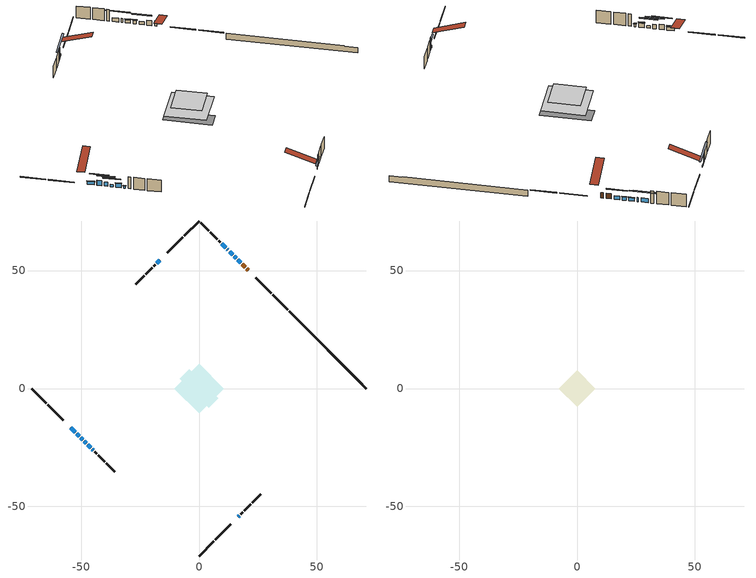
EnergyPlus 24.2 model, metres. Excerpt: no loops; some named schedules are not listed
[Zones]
conditioned space
 floor outside (Floor1 construction): -2.61,0 0,2.61 2.61,0 0,-2.61 z0.23
 floor adiabatic (AdiabaticFloorConstruction): -10.56,0 0,10.56 10.56,0 0,-10.56 z2.67
 floor foundation (Slab1 construction): -8.19,4.13 -4.13,8.19 8.19,-4.13 4.13,-8.19 z-2.21
 wall outside (RimJoist1 construction): 0,-70.98 6.3,-64.68 / -70.98,0 -64.68,-6.3 / 0,70.98 -6.3,64.68 / 37.57,33.42 31.26,39.72 z0.23:0.53
 wall outside (RimJoist2 construction): 6.96,-64.02 13.43,-57.55 / -64.02,-6.96 -57.55,-13.43 / -6.96,64.02 -13.43,57.55 / 30.61,40.38 24.14,46.85 z0.23:0.53
 wall outside (AdiabaticWallConstruction 1): 20.83,50.15 20.26,50.73 / 19.6,51.38 18.36,52.62 z0.23:2.26
 wall outside (AdiabaticWallConstruction): 16.74,-54.25 17.14,-53.85 / -16.74,54.25 -17.82,53.17 z0.23:0.79; -54.25,-16.74 -52.52,-18.46 / 17.71,53.28 16.41,54.57 / 15.76,55.23 14.89,56.09 z0.23:1.55; 14.24,56.75 12.94,58.04 z0.23:1.5; 12.29,58.7 12,58.99 / -50.06,-20.93 -49.2,-21.79 / -47.13,-23.86 -45.83,-25.15 / 11.34,59.64 9.65,61.33 z0.23:1.86; -51.86,-19.12 -50.71,-20.27 z0.23:2.26; -48.54,-22.44 -47.78,-23.2 / -45.18,-25.81 -44.75,-26.24 z0.23:1.15
 wall outside (Wall1 construction): 17.79,-53.19 18.49,-52.5 / -44.09,-26.89 -43.39,-27.59 / -18.47,52.51 -19.17,51.81 / 9,61.99 8.3,62.68 z0.23:5.11
 wall outside (Wall2 construction): 19.14,-51.84 21.96,-49.03 / -42.74,-28.25 -39.92,-31.06 / -19.83,51.16 -22.64,48.34 / 7.64,63.34 4.83,66.15 z0.23:5.11
 wall outside (Wall3 construction): 22.61,-48.37 26.13,-44.85 / -39.27,-31.72 -35.75,-35.23 / -23.3,47.69 -26.81,44.17 / 4.17,66.81 0.66,70.33 z0.23:5.11
 wall foundation (FoundationWall1 construction): 38.22,32.76,-2.21 38.22,32.76,0.23 67.71,3.28,0.23 67.71,3.28,0.05 70.98,0,0.05 70.98,0,-2.21
 window (WindowConstruction 10): 16.74,-54.25 17.13,-53.85 z0.23:0.79
 window (WindowConstruction 6): -54.25,-16.74 -52.52,-18.46 z0.23:1.55
 window (WindowConstruction 7): 17.71,53.28 16.41,54.57 z0.23:1.55
 window (WindowConstruction 8): 15.76,55.23 14.89,56.09 z0.23:1.55
 window (WindowConstruction 9): 14.24,56.75 12.94,58.04 z0.23:1.5
 window (WindowConstruction 12): -16.74,54.25 -17.82,53.17 z0.23:0.79
 window (WindowConstruction 11): 12.29,58.7 12,58.99 z0.23:1.85
 window (WindowConstruction): -51.86,-19.12 -50.72,-20.27 z0.23:2.26
 window (WindowConstruction 1): -50.06,-20.93 -49.2,-21.79 z0.23:1.85
 window (WindowConstruction 2): -48.54,-22.44 -47.79,-23.2 z0.23:1.14
 window (WindowConstruction 3): -47.13,-23.86 -45.84,-25.15 z0.23:1.85
 window (WindowConstruction 4): 11.34,59.64 9.65,61.33 z0.23:1.85
 window (WindowConstruction 5): -45.18,-25.81 -44.75,-26.24 z0.23:1.14
 door (Door): 20.83,50.16 20.26,50.73 z0.23:2.26
 door (Door 1): 19.6,51.39 18.36,52.62 z0.23:2.26
 ceiling adiabatic (AdiabaticFloorConstruction): 0,-10.56 10.56,0 0,10.56 -10.56,0 z2.67
attic - vented
 floor to conditioned space (Floor2 construction Reversed): -7.77,0 0,7.77 7.77,0 0,-7.77 z5.11
 roof outside (Roof1 construction): 16.08,-54.9,5.11 8.52,-47.34,8.67 6.52,-49.33,8.67 14.09,-56.9,5.11; -54.9,-16.08,5.11 -47.34,-8.52,8.67 -49.33,-6.52,8.67 -56.9,-14.09,5.11; -16.08,54.9,5.11 -8.52,47.34,8.67 -6.52,49.33,8.67 -14.09,56.9,5.11; 21.49,49.5,5.11 13.92,41.93,8.67 15.91,39.94,8.67 23.48,47.5,5.11
shading: 19,-51.98 14.87,-56.11 15.16,-56.4 19.29,-52.28 z3.43; -52.38,-18.61 -54.39,-16.6 -54.68,-16.89 -52.67,-18.9 z1.75; 14.55,56.44 19.57,51.41 19.86,51.7 14.84,56.73 z4.19; 14.75,56.23 15.9,55.09 16.19,55.38 15.04,56.52 z1.75; 12.8,58.18 14.38,56.61 14.67,56.9 13.09,58.47 z1.7; -21.41,49.57 -13.15,57.84 -13.44,58.13 -21.7,49.86 z5.87; 10.13,60.85 14.15,56.83 14.44,57.12 10.42,61.14 z4.49; -48.85,-22.14 -53.73,-17.25 -54.02,-17.54 -49.14,-22.43 z4.9; -47.33,-23.65 -51.93,-19.06 -52.22,-19.35 -47.62,-23.95 z4.49; -45.92,-25.07 -50.41,-20.58 -50.7,-20.87 -46.21,-25.36 z3.78; -45.69,-25.29 -47.27,-23.71 -47.56,-24 -45.98,-25.58 z2.06; 7.79,63.2 13.21,57.78 13.5,58.07 8.08,63.49 z4.49; -44.6,-26.38 -45.32,-25.66 -45.61,-25.95 -44.9,-26.67 z1.35
[Building]
Building 1: Terrain=Suburbs
[Site:Location]
London AP_ON: Latitude {deg}=43.03; Longitude {deg}=-81.15; Time Zone {hr}=-5; Elevation {m}=278; Keep Site Location Information=Yes
[Site:GroundTemperature:Shallow]
3.98693, 1.93205, 1.76749, 2.74264, 6.6573, 10.5537, 13.9317, 16.0716, 16.2534, 14.513, 11.2211, 7.44421
[Site:WaterMainsTemperature]
Calculation Method=Schedule; Temperature Schedule=mains temperature schedule
[Material] Roughness=Rough; Thermal Absorptance=0.9
Name | Thickness {m} | Conductivity {W/m-K} | Density {kg/m3} | Specific Heat {J/kg-K} | Solar Absorptance | Visible Absorptance
asphalt or fiberglass shingles | 0.00635 | 0.162714 | 1121.4 | 1465.45 | 0.4 | 0.4
ceiling loosefill ins | 0.169333 | 0.0480833 | 16.02 | 1046.75 | 0.7 | 0.7
ceiling stud and cavity | 0.1397 | 0.92249 | 65.682 | 1177.47 | 0.7 | 0.7
concrete 4.0 in. | 0.1016 | 1.803125 | 2242.8 | 837.4 | 0.7 | 0.7
concrete 8.0 in. | 0.2032 | 1.803125 | 2242.8 | 837.4 | 0.7 | 0.7
door material | 0.04445 | 0.053851 | 512.64 | 1214.23 | 0.7 | 0.7
exterior vertical ins | 0.0460229 | 0.029427 | 32.04 | 1214.23 | 0.7 | 0.7
floor covering | 0.0127 | 0.0433444 | 54.468 | 1339.84 | 0.6 | 0.6
floor rigid ins; rim joist rigid ins; wall rigid ins | 0.051816 | 0.029427 | 32.04 | 1214.23 | 0.7 | 0.7
floor rigid ins 1; wall rigid ins 1 | 0.512978 | 0.029427 | 32.04 | 1214.23 | 0.7 | 0.7
floor stud and cavity | 0.1397 | 0.0779196 | 92.3553 | 1139.71 | 0.7 | 0.7
floor stud and cavity 1 | 0.1397 | 1.75129 | 37.0049 | 1207.88 | 0.7 | 0.7
furniture material conditioned space 1 | 0.1524 | 0.115458 | 640.8 | 1214.23 | 0.6 | 0.6
gypsum board | 0.0127 | 0.160291 | 801 | 837.4 | 0.6 | 0.6
gypsum board 1 | 0.0127 | 0.160291 | 801 | 837.4 | 0.7 | 0.7
osb sheathing 0.5 in. | 0.0127 | 0.115458 | 512.64 | 1214.23 | 0.7 | 0.7
osb sheathing 0.75 in. | 0.01905 | 0.115458 | 512.64 | 1214.23 | 0.7 | 0.7
osb sheathing 2.0 in. | 0.0508 | 0.115458 | 512.64 | 1214.23 | 0.7 | 0.7
rim joist stud and cavity | 0.0508 | 0.0451784 | 125.044 | 1163.47 | 0.6 | 0.6
rim joist stud and cavity 1 | 0.0508 | 0.254006 | 125.044 | 1163.47 | 0.6 | 0.6
wall stud and cavity | 0.1397 | 0.217966 | 139.0536 | 1170.24 | 0.7 | 0.7
wall stud and cavity 1 | 0.1397 | 0.164604 | 139.0536 | 1170.24 | 0.7 | 0.7
wall stud and cavity 2 | 0.1397 | 0.217369 | 139.0536 | 1170.24 | 0.7 | 0.7
wall stud and cavity 3 | 0.0889 | 0.380278 | 52.3479 | 1209.89 | 0.7 | 0.7
wall stud and cavity 4 | 0.0889 | 0.391764 | 83.0341 | 1211.67 | 0.7 | 0.7
wood siding | 0.0254 | 0.102417 | 544.68 | 1172.36 | 0.4 | 0.4
wood siding 1; wood siding 2; wood siding 3 | 0.0254 | 0.102417 | 544.68 | 1172.36 | 0.7 | 0.7
[WindowMaterial:SimpleGlazingSystem]
Name | U-Factor {W/m2-K} | Solar Heat Gain Coefficient
WindowMaterial | 2.23827 | 0.55
WindowMaterial 1 | 2.15764 | 0.58
WindowMaterial 10 | 3.15015 | 0.45
WindowMaterial 11 | 2.3558 | 0.4
WindowMaterial 2 | 2.211581 | 0.53
WindowMaterial 3 | 2.13095 | 0.6
WindowMaterial 4 | 2.11903 | 0.61
WindowMaterial 5 | 2.27234 | 0.47
WindowMaterial 6 | 2.17127 | 0.57
WindowMaterial 7 | 2.14515 | 0.59
WindowMaterial 8 | 2.14799 | 0.59
WindowMaterial 9 | 3.01161 | 0.56
[Construction]
AdiabaticFloorConstruction: floor stud and cavity 1, floor rigid ins 1, osb sheathing 0.75 in., floor covering
AdiabaticWallConstruction: wood siding 2, wall rigid ins 1, wall stud and cavity 3, gypsum board
AdiabaticWallConstruction 1: wood siding 3, wall rigid ins 1, wall stud and cavity 3, gypsum board
Door; Door 1: door material
Floor1 construction: floor stud and cavity, floor rigid ins, osb sheathing 0.75 in., floor covering
Floor2 construction Reversed: gypsum board, ceiling stud and cavity, ceiling loosefill ins
FoundationWall1 construction: concrete 8.0 in., gypsum board 1
furniture construction conditioned space 1: furniture material conditioned space 1
PartitionWallConstruction: gypsum board, wall stud and cavity 4, gypsum board
RimJoist1 construction: wood siding 1, osb sheathing 2.0 in., rim joist stud and cavity
RimJoist2 construction: wood siding 1, rim joist rigid ins, osb sheathing 2.0 in., rim joist stud and cavity 1
Roof1 construction: asphalt or fiberglass shingles
Slab1 construction: concrete 4.0 in.
Wall1 construction: wood siding, wall rigid ins, osb sheathing 0.5 in., wall stud and cavity, gypsum board
Wall2 construction: wood siding, wall rigid ins, osb sheathing 0.5 in., wall stud and cavity 1, gypsum board
Wall3 construction: wood siding, wall rigid ins, osb sheathing 0.5 in., wall stud and cavity 2, gypsum board
WindowConstruction: WindowMaterial
WindowConstruction 1: WindowMaterial 1
WindowConstruction 10: WindowMaterial 9
WindowConstruction 11: WindowMaterial 10
WindowConstruction 12: WindowMaterial 11
WindowConstruction 2: WindowMaterial 2
WindowConstruction 3: WindowMaterial 3
WindowConstruction 4: WindowMaterial 4
WindowConstruction 5: WindowMaterial 5
WindowConstruction 6; WindowConstruction 8: WindowMaterial 6
WindowConstruction 7: WindowMaterial 7
WindowConstruction 9: WindowMaterial 8
[Zone] Multiplier=1; Part of Total Floor Area=Yes
Name | Volume {m3}
attic - vented | 69.8978
conditioned space | 841.8
[Space]
Name | Zone | Volume {m3}
attic - vented 1 | attic - vented | 69.8978
conditioned space 1 | conditioned space | 841.8
[ZoneInfiltration:EffectiveLeakageArea]
infil attic - vented 1: Zone or Space=attic - vented 1; Schedule=Always On Discrete; Effective Air Leakage Area {cm2}=5267.35; Stack Coefficient=0.000248047; Wind Coefficient=1.06411e-05
[ZoneMixing]
whole house fan mix: Zone or Space=attic - vented; Schedule=Always On Continuous; Design Flow Rate Calculation Method=Flow/Zone; Design Flow Rate {m3/s}=0; Source Zone or Space=conditioned space
[SurfaceProperty:ExposedFoundationPerimeter]
Slab1: Exposed Perimeter Calculation Method=TotalExposedPerimeter; Total Exposed Perimeter {m}=46.329
[InternalMass] Zone or ZoneList=conditioned space; Space or SpaceList=conditioned space 1
Name | Construction | Surface Area {m2}
furniture mass conditioned space 1 | furniture construction conditioned space 1 | 134.62
partition wall mass | PartitionWallConstruction | 336.55
[Lights]
interior lighting: Zone or ZoneList or Space or SpaceList=conditioned space 1; Schedule=interior lighting schedule; Design Level Calculation Method=LightingLevel; Lighting Level {W}=343.2; Return Air Fraction=0; Fraction Radiant=0.6; Fraction Visible=0.2; Fraction Replaceable=1
[People]
occupants: Zone or ZoneList or Space or SpaceList=conditioned space 1; Number of People Schedule=occupants schedule; Number of People Calculation Method=People; Number of People=3; Fraction Radiant=0.314171; Sensible Heat Fraction=0.56303; Activity Level Schedule=occupants activity schedule; Carbon Dioxide Generation Rate {m3/s-W}=0; Enable ASHRAE 55 Comfort Warnings=No; Mean Radiant Temperature Calculation Type=EnclosureAveraged
[ElectricEquipment] Zone or ZoneList or Space or SpaceList=conditioned space 1; Design Level Calculation Method=EquipmentLevel
Name | Schedule | Design Level {W} | Fraction Latent | Fraction Radiant | Fraction Lost
clothes dryer | clothes dryer schedule | 140.772 | 0.015 | 0.081 | 0.85
clothes washer | clothes washer schedule | 32.1985 | 0.03 | 0.162 | 0.7
cooking range | cooking range schedule | 215.147 | 0.08 | 0.432 | 0.2
dishwasher | dishwasher schedule | 66.8632 | 0.3 | 0.18 | 0.4
fridge | fridge schedule | 72.9452 | 0 | 0.6 | 0
mech vent bath fan 0 | mech vent bath fan 0 schedule | 50.2 | 0 | 0 | 1
mech vent bath fan 1 | mech vent bath fan 1 schedule | 50.2 | 0 | 0 | 1
mech vent bath fan 2 | mech vent bath fan 2 schedule | 50.2 | 0 | 0 | 1
mech vent bath fan 3 | mech vent bath fan 3 schedule | 50.2 | 0 | 0 | 1
mech vent house fan | mech vent house fan schedule | 0 | 0 | 0 | 1
mech vent house fan cfis | mech vent house fan cfis schedule | 0 | 0 | 0 | 0
mech vent range fan 0 | mech vent range fan 0 schedule | 57 | 0 | 0 | 1
misc plug loads | misc plug loads schedule | 494.7 | 0.045 | 0.513 | 0.1
whole house fan | Always On Discrete | 0 | 0 | 0 | 1
[OtherEquipment] Zone or ZoneList or Space or SpaceList=conditioned space 1; Design Level Calculation Method=EquipmentLevel
Name | Fuel Type | Schedule | Design Level {W} | Fraction Latent | Fraction Radiant | Fraction Lost
clothes dryer 1 | Electricity | clothes dryer schedule | 0 | 0.015 | 0.081 | 0.85
cooking range 1 | Electricity | cooking range schedule | 0 | 0.08 | 0.432 | 0.2
general water use latent | None | general water use schedule | 62.594 | 1 | 0 | 0
general water use sensible | None | general water use schedule | -61.6891 | 0 | 0.6 | 0
mech vent house fan latent load | None | Always On Discrete | 0 | 1 | 0 | 0
mech vent house fan sensible load | None | Always On Discrete | 0 | 0 | 0 | 0
water heater energy adjustment1 | NaturalGas | Always On Discrete | 0.01 | 0 | 0 | 1
[ZoneInfiltration:DesignFlowRate] Zone or ZoneList or Space or SpaceList=conditioned space 1; Schedule=Always On Discrete; Design Flow Rate Calculation Method=Flow/Zone; Design Flow Rate {m3/s}=0
infil flow; natural vent flow; whole house fan flow
[Foundation:Kiva]
Foundation Kiva 1: Initial Indoor Air Temperature {C}=18; Wall Height Above Grade {m}=0.229972; Wall Depth Below Slab {m}=0.2032; Custom Block Material Name 1=exterior vertical ins; Custom Block Depth 1 {m}=2.43998; Custom Block X Position 1 {m}=0.2159; Custom Block Z Position 1 {m}=0
[Foundation:Kiva:Settings]
Soil Conductivity {W/m-K}=0.849921; Soil Density {kg/m3}=1842.3; Soil Specific Heat {J/kg-K}=418.7; Ground Solar Absorptivity=0.9; Ground Thermal Absorptivity=0.9; Ground Surface Roughness {m}=0.03; Far-Field Width {m}=40; Deep-Ground Boundary Condition=ZeroFlux; Deep-Ground Depth {m}=40; Minimum Cell Dimension {m}=0.2; Maximum Cell Growth Coefficient=3; Simulation Timestep=Timestep
[Exterior:Lights]
exterior lighting: Schedule=exterior lighting schedule; Design Level {W}=75.6
[Schedule:Constant]
Name | Hourly Value
Always On Continuous; mech vent house fan schedule; mech vent house fan cfis schedule; Always On Discrete | 1
occupants activity schedule | 117.228
fridge schedule | 0
[Schedule:Week:Daily]
interior lighting schedule Week Rule - Jan1-Jan27: interior lighting schedule day, interior lighting schedule day, interior lighting schedule day, interior lighting schedule day, interior lighting schedule day, interior lighting schedule day, interior lighting schedule day, interior lighting schedule default day, interior lighting schedule default day, interior lighting schedule default day, interior lighting schedule default day, interior lighting schedule default day
interior lighting schedule Week Rule - Jan28-Feb3: interior lighting schedule day, interior lighting schedule day, interior lighting schedule day, interior lighting schedule day, interior lighting schedule day 1, interior lighting schedule day 1, interior lighting schedule day 1, interior lighting schedule default day, interior lighting schedule default day, interior lighting schedule default day, interior lighting schedule default day, interior lighting schedule default day
interior lighting schedule Week Rule - Feb4-Feb24: interior lighting schedule day 1, interior lighting schedule day 1, interior lighting schedule day 1, interior lighting schedule day 1, interior lighting schedule day 1, interior lighting schedule day 1, interior lighting schedule day 1, interior lighting schedule default day, interior lighting schedule default day, interior lighting schedule default day, interior lighting schedule default day, interior lighting schedule default day
interior lighting schedule Week Rule - Feb25-Mar3: interior lighting schedule day 1, interior lighting schedule day 1, interior lighting schedule day 1, interior lighting schedule day 1, interior lighting schedule day 2, interior lighting schedule day 2, interior lighting schedule day 2, interior lighting schedule default day, interior lighting schedule default day, interior lighting schedule default day, interior lighting schedule default day, interior lighting schedule default day
interior lighting schedule Week Rule - Mar4-Mar31: interior lighting schedule day 2, interior lighting schedule day 2, interior lighting schedule day 2, interior lighting schedule day 2, interior lighting schedule day 2, interior lighting schedule day 2, interior lighting schedule day 2, interior lighting schedule default day, interior lighting schedule default day, interior lighting schedule default day, interior lighting schedule default day, interior lighting schedule default day
interior lighting schedule Week Rule - Apr1-Apr28: interior lighting schedule day 3, interior lighting schedule day 3, interior lighting schedule day 3, interior lighting schedule day 3, interior lighting schedule day 3, interior lighting schedule day 3, interior lighting schedule day 3, interior lighting schedule default day, interior lighting schedule default day, interior lighting schedule default day, interior lighting schedule default day, interior lighting schedule default day
interior lighting schedule Week Rule - Apr29-May5: interior lighting schedule day 3, interior lighting schedule day 3, interior lighting schedule day 4, interior lighting schedule day 4, interior lighting schedule day 4, interior lighting schedule day 4, interior lighting schedule day 4, interior lighting schedule default day, interior lighting schedule default day, interior lighting schedule default day, interior lighting schedule default day, interior lighting schedule default day
interior lighting schedule Week Rule - May6-May26: interior lighting schedule day 4, interior lighting schedule day 4, interior lighting schedule day 4, interior lighting schedule day 4, interior lighting schedule day 4, interior lighting schedule day 4, interior lighting schedule day 4, interior lighting schedule default day, interior lighting schedule default day, interior lighting schedule default day, interior lighting schedule default day, interior lighting schedule default day
interior lighting schedule Week Rule - May27-Jun2: interior lighting schedule day 4, interior lighting schedule day 4, interior lighting schedule day 4, interior lighting schedule day 4, interior lighting schedule day 4, interior lighting schedule day 5, interior lighting schedule day 5, interior lighting schedule default day, interior lighting schedule default day, interior lighting schedule default day, interior lighting schedule default day, interior lighting schedule default day
interior lighting schedule Week Rule - Jun3-Jun30: interior lighting schedule day 5, interior lighting schedule day 5, interior lighting schedule day 5, interior lighting schedule day 5, interior lighting schedule day 5, interior lighting schedule day 5, interior lighting schedule day 5, interior lighting schedule default day, interior lighting schedule default day, interior lighting schedule default day, interior lighting schedule default day, interior lighting schedule default day
interior lighting schedule Week Rule - Jul1-Jul28: interior lighting schedule day 6, interior lighting schedule day 6, interior lighting schedule day 6, interior lighting schedule day 6, interior lighting schedule day 6, interior lighting schedule day 6, interior lighting schedule day 6, interior lighting schedule default day, interior lighting schedule default day, interior lighting schedule default day, interior lighting schedule default day, interior lighting schedule default day
interior lighting schedule Week Rule - Jul29-Aug4: interior lighting schedule day 6, interior lighting schedule day 6, interior lighting schedule day 6, interior lighting schedule day 7, interior lighting schedule day 7, interior lighting schedule day 7, interior lighting schedule day 7, interior lighting schedule default day, interior lighting schedule default day, interior lighting schedule default day, interior lighting schedule default day, interior lighting schedule default day
interior lighting schedule Week Rule - Aug5-Aug25: interior lighting schedule day 7, interior lighting schedule day 7, interior lighting schedule day 7, interior lighting schedule day 7, interior lighting schedule day 7, interior lighting schedule day 7, interior lighting schedule day 7, interior lighting schedule default day, interior lighting schedule default day, interior lighting schedule default day, interior lighting schedule default day, interior lighting schedule default day
interior lighting schedule Week Rule - Aug26-Sep1: interior lighting schedule day 7, interior lighting schedule day 7, interior lighting schedule day 7, interior lighting schedule day 7, interior lighting schedule day 7, interior lighting schedule day 7, interior lighting schedule day 8, interior lighting schedule default day, interior lighting schedule default day, interior lighting schedule default day, interior lighting schedule default day, interior lighting schedule default day
interior lighting schedule Week Rule - Sep2-Sep29: interior lighting schedule day 8, interior lighting schedule day 8, interior lighting schedule day 8, interior lighting schedule day 8, interior lighting schedule day 8, interior lighting schedule day 8, interior lighting schedule day 8, interior lighting schedule default day, interior lighting schedule default day, interior lighting schedule default day, interior lighting schedule default day, interior lighting schedule default day
interior lighting schedule Week Rule - Sep30-Oct6: interior lighting schedule day 8, interior lighting schedule day 9, interior lighting schedule day 9, interior lighting schedule day 9, interior lighting schedule day 9, interior lighting schedule day 9, interior lighting schedule day 9, interior lighting schedule default day, interior lighting schedule default day, interior lighting schedule default day, interior lighting schedule default day, interior lighting schedule default day
interior lighting schedule Week Rule - Oct7-Oct27: interior lighting schedule day 9, interior lighting schedule day 9, interior lighting schedule day 9, interior lighting schedule day 9, interior lighting schedule day 9, interior lighting schedule day 9, interior lighting schedule day 9, interior lighting schedule default day, interior lighting schedule default day, interior lighting schedule default day, interior lighting schedule default day, interior lighting schedule default day
interior lighting schedule Week Rule - Oct28-Nov3: interior lighting schedule day 9, interior lighting schedule day 9, interior lighting schedule day 9, interior lighting schedule day 9, interior lighting schedule day 10, interior lighting schedule day 10, interior lighting schedule day 10, interior lighting schedule default day, interior lighting schedule default day, interior lighting schedule default day, interior lighting schedule default day, interior lighting schedule default day
interior lighting schedule Week Rule - Nov4-Nov24: interior lighting schedule day 10, interior lighting schedule day 10, interior lighting schedule day 10, interior lighting schedule day 10, interior lighting schedule day 10, interior lighting schedule day 10, interior lighting schedule day 10, interior lighting schedule default day, interior lighting schedule default day, interior lighting schedule default day, interior lighting schedule default day, interior lighting schedule default day
interior lighting schedule Week Rule - Nov25-Dec1: interior lighting schedule day 10, interior lighting schedule day 10, interior lighting schedule day 10, interior lighting schedule day 10, interior lighting schedule day 10, interior lighting schedule day 10, interior lighting schedule day 11, interior lighting schedule default day, interior lighting schedule default day, interior lighting schedule default day, interior lighting schedule default day, interior lighting schedule default day
interior lighting schedule Week Rule - Dec2-Dec31: interior lighting schedule day 11, interior lighting schedule day 11, interior lighting schedule day 11, interior lighting schedule day 11, interior lighting schedule day 11, interior lighting schedule day 11, interior lighting schedule day 11, interior lighting schedule default day, interior lighting schedule default day, interior lighting schedule default day, interior lighting schedule default day, interior lighting schedule default day
occupants schedule Week Rule - Jan1-Dec31: occupants schedule day, occupants schedule day, occupants schedule day, occupants schedule day, occupants schedule day, occupants schedule day, occupants schedule day, occupants schedule default day, occupants schedule default day, occupants schedule default day, occupants schedule default day, occupants schedule default day
clothes dryer schedule Week Rule - Jan1-Dec31: clothes dryer schedule day, clothes dryer schedule day, clothes dryer schedule day, clothes dryer schedule day, clothes dryer schedule day, clothes dryer schedule day, clothes dryer schedule day, clothes dryer schedule default day, clothes dryer schedule default day, clothes dryer schedule default day, clothes dryer schedule default day, clothes dryer schedule default day
clothes washer schedule Week Rule - Jan1-Dec31: clothes washer schedule day, clothes washer schedule day, clothes washer schedule day, clothes washer schedule day, clothes washer schedule day, clothes washer schedule day, clothes washer schedule day, clothes washer schedule default day, clothes washer schedule default day, clothes washer schedule default day, clothes washer schedule default day, clothes washer schedule default day
cooking range schedule Week Rule - Jan1-Dec31: cooking range schedule day, cooking range schedule day, cooking range schedule day, cooking range schedule day, cooking range schedule day, cooking range schedule day, cooking range schedule day, cooking range schedule default day, cooking range schedule default day, cooking range schedule default day, cooking range schedule default day, cooking range schedule default day
dishwasher schedule Week Rule - Jan1-Dec31: dishwasher schedule day, dishwasher schedule day, dishwasher schedule day, dishwasher schedule day, dishwasher schedule day, dishwasher schedule day, dishwasher schedule day, dishwasher schedule default day, dishwasher schedule default day, dishwasher schedule default day, dishwasher schedule default day, dishwasher schedule default day
mech vent bath fan 0 schedule Week Rule - Jan1-Dec31: mech vent bath fan 0 schedule day, mech vent bath fan 0 schedule day, mech vent bath fan 0 schedule day, mech vent bath fan 0 schedule day, mech vent bath fan 0 schedule day, mech vent bath fan 0 schedule day, mech vent bath fan 0 schedule day, mech vent bath fan 0 schedule default day, mech vent bath fan 0 schedule default day, mech vent bath fan 0 schedule default day, mech vent bath fan 0 schedule default day, mech vent bath fan 0 schedule default day
mech vent bath fan 1 schedule Week Rule - Jan1-Dec31: mech vent bath fan 1 schedule day, mech vent bath fan 1 schedule day, mech vent bath fan 1 schedule day, mech vent bath fan 1 schedule day, mech vent bath fan 1 schedule day, mech vent bath fan 1 schedule day, mech vent bath fan 1 schedule day, mech vent bath fan 1 schedule default day, mech vent bath fan 1 schedule default day, mech vent bath fan 1 schedule default day, mech vent bath fan 1 schedule default day, mech vent bath fan 1 schedule default day
mech vent bath fan 2 schedule Week Rule - Jan1-Dec31: mech vent bath fan 2 schedule day, mech vent bath fan 2 schedule day, mech vent bath fan 2 schedule day, mech vent bath fan 2 schedule day, mech vent bath fan 2 schedule day, mech vent bath fan 2 schedule day, mech vent bath fan 2 schedule day, mech vent bath fan 2 schedule default day, mech vent bath fan 2 schedule default day, mech vent bath fan 2 schedule default day, mech vent bath fan 2 schedule default day, mech vent bath fan 2 schedule default day
mech vent bath fan 3 schedule Week Rule - Jan1-Dec31: mech vent bath fan 3 schedule day, mech vent bath fan 3 schedule day, mech vent bath fan 3 schedule day, mech vent bath fan 3 schedule day, mech vent bath fan 3 schedule day, mech vent bath fan 3 schedule day, mech vent bath fan 3 schedule day, mech vent bath fan 3 schedule default day, mech vent bath fan 3 schedule default day, mech vent bath fan 3 schedule default day, mech vent bath fan 3 schedule default day, mech vent bath fan 3 schedule default day
mech vent range fan 0 schedule Week Rule - Jan1-Dec31: mech vent range fan 0 schedule day, mech vent range fan 0 schedule day, mech vent range fan 0 schedule day, mech vent range fan 0 schedule day, mech vent range fan 0 schedule day, mech vent range fan 0 schedule day, mech vent range fan 0 schedule day, mech vent range fan 0 schedule default day, mech vent range fan 0 schedule default day, mech vent range fan 0 schedule default day, mech vent range fan 0 schedule default day, mech vent range fan 0 schedule default day
misc plug loads schedule Week Rule - Jan1-Dec31: misc plug loads schedule day, misc plug loads schedule day, misc plug loads schedule day, misc plug loads schedule day, misc plug loads schedule day, misc plug loads schedule day, misc plug loads schedule day, misc plug loads schedule default day, misc plug loads schedule default day, misc plug loads schedule default day, misc plug loads schedule default day, misc plug loads schedule default day
general water use schedule Week Rule - Jan1-Dec31: general water use schedule day, general water use schedule day, general water use schedule day, general water use schedule day, general water use schedule day, general water use schedule day, general water use schedule day, general water use schedule default day, general water use schedule default day, general water use schedule default day, general water use schedule default day, general water use schedule default day
exterior lighting schedule Week Rule - Jan1-Jan27: exterior lighting schedule day, exterior lighting schedule day, exterior lighting schedule day, exterior lighting schedule day, exterior lighting schedule day, exterior lighting schedule day, exterior lighting schedule day, exterior lighting schedule default day, exterior lighting schedule default day, exterior lighting schedule default day, exterior lighting schedule default day, exterior lighting schedule default day
exterior lighting schedule Week Rule - Jan28-Feb3: exterior lighting schedule day, exterior lighting schedule day, exterior lighting schedule day, exterior lighting schedule day, exterior lighting schedule day 1, exterior lighting schedule day 1, exterior lighting schedule day 1, exterior lighting schedule default day, exterior lighting schedule default day, exterior lighting schedule default day, exterior lighting schedule default day, exterior lighting schedule default day
exterior lighting schedule Week Rule - Feb4-Feb24: exterior lighting schedule day 1, exterior lighting schedule day 1, exterior lighting schedule day 1, exterior lighting schedule day 1, exterior lighting schedule day 1, exterior lighting schedule day 1, exterior lighting schedule day 1, exterior lighting schedule default day, exterior lighting schedule default day, exterior lighting schedule default day, exterior lighting schedule default day, exterior lighting schedule default day
exterior lighting schedule Week Rule - Feb25-Mar3: exterior lighting schedule day 1, exterior lighting schedule day 1, exterior lighting schedule day 1, exterior lighting schedule day 1, exterior lighting schedule day 2, exterior lighting schedule day 2, exterior lighting schedule day 2, exterior lighting schedule default day, exterior lighting schedule default day, exterior lighting schedule default day, exterior lighting schedule default day, exterior lighting schedule default day
exterior lighting schedule Week Rule - Mar4-Mar31: exterior lighting schedule day 2, exterior lighting schedule day 2, exterior lighting schedule day 2, exterior lighting schedule day 2, exterior lighting schedule day 2, exterior lighting schedule day 2, exterior lighting schedule day 2, exterior lighting schedule default day, exterior lighting schedule default day, exterior lighting schedule default day, exterior lighting schedule default day, exterior lighting schedule default day
exterior lighting schedule Week Rule - Apr1-Apr28: exterior lighting schedule day 3, exterior lighting schedule day 3, exterior lighting schedule day 3, exterior lighting schedule day 3, exterior lighting schedule day 3, exterior lighting schedule day 3, exterior lighting schedule day 3, exterior lighting schedule default day, exterior lighting schedule default day, exterior lighting schedule default day, exterior lighting schedule default day, exterior lighting schedule default day
exterior lighting schedule Week Rule - Apr29-May5: exterior lighting schedule day 3, exterior lighting schedule day 3, exterior lighting schedule day 4, exterior lighting schedule day 4, exterior lighting schedule day 4, exterior lighting schedule day 4, exterior lighting schedule day 4, exterior lighting schedule default day, exterior lighting schedule default day, exterior lighting schedule default day, exterior lighting schedule default day, exterior lighting schedule default day
exterior lighting schedule Week Rule - May6-May26: exterior lighting schedule day 4, exterior lighting schedule day 4, exterior lighting schedule day 4, exterior lighting schedule day 4, exterior lighting schedule day 4, exterior lighting schedule day 4, exterior lighting schedule day 4, exterior lighting schedule default day, exterior lighting schedule default day, exterior lighting schedule default day, exterior lighting schedule default day, exterior lighting schedule default day
exterior lighting schedule Week Rule - May27-Jun2: exterior lighting schedule day 4, exterior lighting schedule day 4, exterior lighting schedule day 4, exterior lighting schedule day 4, exterior lighting schedule day 4, exterior lighting schedule day 5, exterior lighting schedule day 5, exterior lighting schedule default day, exterior lighting schedule default day, exterior lighting schedule default day, exterior lighting schedule default day, exterior lighting schedule default day
exterior lighting schedule Week Rule - Jun3-Jun30: exterior lighting schedule day 5, exterior lighting schedule day 5, exterior lighting schedule day 5, exterior lighting schedule day 5, exterior lighting schedule day 5, exterior lighting schedule day 5, exterior lighting schedule day 5, exterior lighting schedule default day, exterior lighting schedule default day, exterior lighting schedule default day, exterior lighting schedule default day, exterior lighting schedule default day
[Schedule:Year]
interior lighting schedule: interior lighting schedule Week Rule - Jan1-Jan27, 1, 1, 1, 27, interior lighting schedule Week Rule - Jan28-Feb3, 1, 28, 2, 3, interior lighting schedule Week Rule - Feb4-Feb24, 2, 4, 2, 24, interior lighting schedule Week Rule - Feb25-Mar3, 2, 25, 3, 3, interior lighting schedule Week Rule - Mar4-Mar31, 3, 4, 3, 31, interior lighting schedule Week Rule - Apr1-Apr28, 4, 1, 4, 28, interior lighting schedule Week Rule - Apr29-May5, 4, 29, 5, 5, interior lighting schedule Week Rule - May6-May26, 5, 6, 5, 26, interior lighting schedule Week Rule - May27-Jun2, 5, 27, 6, 2, interior lighting schedule Week Rule - Jun3-Jun30, 6, 3, 6, 30, interior lighting schedule Week Rule - Jul1-Jul28, 7, 1, 7, 28, interior lighting schedule Week Rule - Jul29-Aug4, 7, 29, 8, 4, interior lighting schedule Week Rule - Aug5-Aug25, 8, 5, 8, 25, interior lighting schedule Week Rule - Aug26-Sep1, 8, 26, 9, 1, interior lighting schedule Week Rule - Sep2-Sep29, 9, 2, 9, 29, interior lighting schedule Week Rule - Sep30-Oct6, 9, 30, 10, 6, interior lighting schedule Week Rule - Oct7-Oct27, 10, 7, 10, 27, interior lighting schedule Week Rule - Oct28-Nov3, 10, 28, 11, 3, interior lighting schedule Week Rule - Nov4-Nov24, 11, 4, 11, 24, interior lighting schedule Week Rule - Nov25-Dec1, 11, 25, 12, 1, interior lighting schedule Week Rule - Dec2-Dec31, 12, 2, 12, 31
occupants schedule: occupants schedule Week Rule - Jan1-Dec31, 1, 1, 12, 31
clothes dryer schedule: clothes dryer schedule Week Rule - Jan1-Dec31, 1, 1, 12, 31
clothes washer schedule: clothes washer schedule Week Rule - Jan1-Dec31, 1, 1, 12, 31
cooking range schedule: cooking range schedule Week Rule - Jan1-Dec31, 1, 1, 12, 31
dishwasher schedule: dishwasher schedule Week Rule - Jan1-Dec31, 1, 1, 12, 31
mech vent bath fan 0 schedule: mech vent bath fan 0 schedule Week Rule - Jan1-Dec31, 1, 1, 12, 31
mech vent bath fan 1 schedule: mech vent bath fan 1 schedule Week Rule - Jan1-Dec31, 1, 1, 12, 31
mech vent bath fan 2 schedule: mech vent bath fan 2 schedule Week Rule - Jan1-Dec31, 1, 1, 12, 31
mech vent bath fan 3 schedule: mech vent bath fan 3 schedule Week Rule - Jan1-Dec31, 1, 1, 12, 31
mech vent range fan 0 schedule: mech vent range fan 0 schedule Week Rule - Jan1-Dec31, 1, 1, 12, 31
misc plug loads schedule: misc plug loads schedule Week Rule - Jan1-Dec31, 1, 1, 12, 31
general water use schedule: general water use schedule Week Rule - Jan1-Dec31, 1, 1, 12, 31
exterior lighting schedule: exterior lighting schedule Week Rule - Jan1-Jan27, 1, 1, 1, 27, exterior lighting schedule Week Rule - Jan28-Feb3, 1, 28, 2, 3, exterior lighting schedule Week Rule - Feb4-Feb24, 2, 4, 2, 24, exterior lighting schedule Week Rule - Feb25-Mar3, 2, 25, 3, 3, exterior lighting schedule Week Rule - Mar4-Mar31, 3, 4, 3, 31, exterior lighting schedule Week Rule - Apr1-Apr28, 4, 1, 4, 28, exterior lighting schedule Week Rule - Apr29-May5, 4, 29, 5, 5, exterior lighting schedule Week Rule - May6-May26, 5, 6, 5, 26, exterior lighting schedule Week Rule - May27-Jun2, 5, 27, 6, 2, exterior lighting schedule Week Rule - Jun3-Jun30, 6, 3, 6, 30, exterior lighting schedule Week Rule - Jul1-Jul28, 7, 1, 7, 28, exterior lighting schedule Week Rule - Jul29-Aug4, 7, 29, 8, 4, exterior lighting schedule Week Rule - Aug5-Aug25, 8, 5, 8, 25, exterior lighting schedule Week Rule - Aug26-Sep1, 8, 26, 9, 1, exterior lighting schedule Week Rule - Sep2-Sep29, 9, 2, 9, 29, exterior lighting schedule Week Rule - Sep30-Oct6, 9, 30, 10, 6, exterior lighting schedule Week Rule - Oct7-Oct27, 10, 7, 10, 27, exterior lighting schedule Week Rule - Oct28-Nov3, 10, 28, 11, 3, exterior lighting schedule Week Rule - Nov4-Nov24, 11, 4, 11, 24, exterior lighting schedule Week Rule - Nov25-Dec1, 11, 25, 12, 1, exterior lighting schedule Week Rule - Dec2-Dec31, 12, 2, 12, 31
[Schedule:Compact]
mains temperature schedule: Through: 01/01, For: AllDays, Until: 24:00, 7.96722, Through: 01/02, For: AllDays, Until: 24:00, 7.89722, Through: 01/03, For: AllDays, Until: 24:00, 7.82778, Through: 01/04, For: AllDays, Until: 24:00, 7.76, Through: 01/05, For: AllDays, Until: 24:00, 7.69333, Through: 01/06, For: AllDays, Until: 24:00, 7.62778, Through: 01/07, For: AllDays, Until: 24:00, 7.56389, Through: 01/08, For: AllDays, Until: 24:00, 7.50167, Through: 01/09, For: AllDays, Until: 24:00, 7.44056, Through: 01/10, For: AllDays, Until: 24:00, 7.38056, Through: 01/11, For: AllDays, Until: 24:00, 7.32222, Through: 01/12, For: AllDays, Until: 24:00, 7.26556, Through: 01/13, For: AllDays, Until: 24:00, 7.21, Through: 01/14, For: AllDays, Until: 24:00, 7.15556, Through: 01/15, For: AllDays, Until: 24:00, 7.10333, Through: 01/16, For: AllDays, Until: 24:00, 7.05222, Through: 01/17, For: AllDays, Until: 24:00, 7.00278, Through: 01/18, For: AllDays, Until: 24:00, 6.955, Through: 01/19, For: AllDays, Until: 24:00, 6.90833, Through: 01/20, For: AllDays, Until: 24:00, 6.86389, Through: 01/21, For: AllDays, Until: 24:00, 6.82056, Through: 01/22, For: AllDays, Until: 24:00, 6.77889, Through: 01/23, For: AllDays, Until: 24:00, 6.73889, Through: 01/24, For: AllDays, Until: 24:00, 6.7, Through: 01/25, For: AllDays, Until: 24:00, 6.66333, Through: 01/26, For: AllDays, Until: 24:00, 6.62833, Through: 01/27, For: AllDays, Until: 24:00, 6.59444, Through: 01/28, For: AllDays, Until: 24:00, 6.56278, Through: 01/29, For: AllDays, Until: 24:00, 6.53222, Through: 01/30, For: AllDays, Until: 24:00, 6.50389, Through: 01/31, For: AllDays, Until: 24:00, 6.47722, Through: 02/01, For: AllDays, Until: 24:00, 6.45167, Through: 02/02, For: AllDays, Until: 24:00, 6.42833, Through: 02/03, For: AllDays, Until: 24:00, 6.40667, Through: 02/04, For: AllDays, Until: 24:00, 6.38611, Through: 02/05, For: AllDays, Until: 24:00, 6.36778, Through: 02/06, For: AllDays, Until: 24:00, 6.35111, Through: 02/07, For: AllDays, Until: 24:00, 6.33611, Through: 02/08, For: AllDays, Until: 24:00, 6.32333, Through: 02/09, For: AllDays, Until: 24:00, 6.31167, Through: 02/10, For: AllDays, Until: 24:00, 6.30222, Through: 02/11, For: AllDays, Until: 24:00, 6.29389, Through: 02/12, For: AllDays, Until: 24:00, 6.28778, Through: 02/13, For: AllDays, Until: 24:00, 6.28333, Through: 02/14, For: AllDays, Until: 24:00, 6.28056, Through: 02/15, For: AllDays, Until: 24:00, 6.27944, Through: 02/16, For: AllDays, Until: 24:00, 6.28, Through: 02/17, For: AllDays, Until: 24:00, 6.28278, Through: 02/18, For: AllDays, Until: 24:00, 6.28722, Through: 02/19, For: AllDays, Until: 24:00, 6.29278, Through: 02/20, For: AllDays, Until: 24:00, 6.30056, Through: 02/21, For: AllDays, Until: 24:00, 6.31, Through: 02/22, For: AllDays, Until: 24:00, 6.32111, Through: 02/23, For: AllDays, Until: 24:00, 6.33444, Through: 02/24, For: AllDays, Until: 24:00, 6.34889, Through: 02/25, For: AllDays, Until: 24:00, 6.36556, Through: 02/26, For: AllDays, Until: 24:00, 6.38333, Through: 02/27, For: AllDays, Until: 24:00, 6.40333, Through: 02/28, For: AllDays, Until: 24:00, 6.425, Through: 03/01, For: AllDays, Until: 24:00, 6.44833, Through: 03/02, For: AllDays, Until: 24:00, 6.47278, Through: 03/03, For: AllDays, Until: 24:00, 6.49944, Through: 03/04, For: AllDays, Until: 24:00, 6.52778, Through: 03/05, For: AllDays, Until: 24:00, 6.55778, Through: 03/06, For: AllDays, Until: 24:00, 6.58944, Through: 03/07, For: AllDays, Until: 24:00, 6.62278, Through: 03/08, For: AllDays, Until: 24:00, 6.65778, Through: 03/09, For: AllDays, Until: 24:00, 6.69444, Through: 03/10, For: AllDays, Until: 24:00, 6.73278, Through: 03/11, For: AllDays, Until: 24:00, 6.77278, Through: 03/12, For: AllDays, Until: 24:00, 6.81389, Through: 03/13, For: AllDays, Until: 24:00, 6.85722, Through: 03/14, For: AllDays, Until: 24:00, 6.90167, Through: 03/15, For: AllDays, Until: 24:00, 6.94778, Through: 03/16, For: AllDays, Until: 24:00, 6.99556, Through: 03/17, For: AllDays, Until: 24:00, 7.045, Through: 03/18, For: AllDays, Until: 24:00, 7.09556, Through: 03/19, For: AllDays, Until: 24:00, 7.14778, Through: 03/20, For: AllDays, Until: 24:00, 7.20167, Through: 03/21, For: AllDays, Until: 24:00, 7.25667, Through: 03/22, For: AllDays, Until: 24:00, 7.31333, Through: 03/23, For: AllDays, Until: 24:00, 7.37167, Through: 03/24, For: AllDays, Until: 24:00, 7.43111, Through: 03/25, For: AllDays, Until: 24:00, 7.49222, Through: 03/26, For: AllDays, Until: 24:00, 7.55444, Through: 03/27, For: AllDays, Until: 24:00, 7.61833, Through: 03/28, For: AllDays, Until: 24:00, 7.68333, Through: 03/29, For: AllDays, Until: 24:00, 7.74944, Through: 03/30, For: AllDays, Until: 24:00, 7.81722, Through: 03/31, For: AllDays, Until: 24:00, 7.88667, Through: 04/01, For: AllDays, Until: 24:00, 7.95667, Through: 04/02, For: AllDays, Until: 24:00, 8.02833, Through: 04/03, For: AllDays, Until: 24:00, 8.10111, Through: 04/04, For: AllDays, Until: 24:00, 8.175, Through: 04/05, For: AllDays, Until: 24:00, 8.25, Through: 04/06, For: AllDays, Until: 24:00, 8.32667, Through: 04/07, For: AllDays, Until: 24:00, 8.40389, Through: 04/08, For: AllDays, Until: 24:00, 8.48278, Through: 04/09, For: AllDays, Until: 24:00, 8.56222, Through: 04/10, For: AllDays, Until: 24:00, 8.64278, Through: 04/11, For: AllDays, Until: 24:00, 8.725, Through: 04/12, For: AllDays, Until: 24:00, 8.80778, Through: 04/13, For: AllDays, Until: 24:00, 8.89167, Through: 04/14, For: AllDays, Until: 24:00, 8.97611, Through: 04/15, For: AllDays, Until: 24:00, 9.06167, Through: 04/16, For: AllDays, Until: 24:00, 9.14833, Through: 04/17, For: AllDays, Until: 24:00, 9.23611, Through: 04/18, For: AllDays, Until: 24:00, 9.32444, Through: 04/19, For: AllDays, Until: 24:00, 9.41389, Through: 04/20, For: AllDays, Until: 24:00, 9.50389, Through: 04/21, For: AllDays, Until: 24:00, 9.595, Through: 04/22, For: AllDays, Until: 24:00, 9.68667, Through: 04/23, For: AllDays, Until: 24:00, 9.77889, Through: 04/24, For: AllDays, Until: 24:00, 9.87222, Through: 04/25, For: AllDays, Until: 24:00, 9.96556, Through: 04/26, For: AllDays, Until: 24:00, 10.06, Through: 04/27, For: AllDays, Until: 24:00, 10.1556, Through: 04/28, For: AllDays, Until: 24:00, 10.2511, Through: 04/29, For: AllDays, Until: 24:00, 10.3472, Through: 04/30, For: AllDays, Until: 24:00, 10.4439, Through: 05/01, For: AllDays, Until: 24:00, 10.5411, Through: 05/02, For: AllDays, Until: 24:00, 10.6389, Through: 05/03, For: AllDays, Until: 24:00, 10.7372, Through: 05/04, For: AllDays, Until: 24:00, 10.8361, Through: 05/05, For: AllDays, Until: 24:00, 10.935, Through: 05/06, For: AllDays, Until: 24:00, 11.0344, Through: 05/07, For: AllDays, Until: 24:00, 11.1344, Through: 05/08, For: AllDays, Until: 24:00, 11.2344, Through: 05/09, For: AllDays, Until: 24:00, 11.335, Through: 05/10, For: AllDays, Until: 24:00, 11.4356, Through: 05/11, For: AllDays, Until: 24:00, 11.5361, Through: 05/12, For: AllDays, Until: 24:00, 11.6372, Through: 05/13, For: AllDays, Until: 24:00, 11.7383, Through: 05/14, For: AllDays, Until: 24:00, 11.84, Through: 05/15, For: AllDays, Until: 24:00, 11.9411, Through: 05/16, For: AllDays, Until: 24:00, 12.0428, Through: 05/17, For: AllDays, Until: 24:00, 12.1444, Through: 05/18, For: AllDays, Until: 24:00, 12.2456, Through: 05/19, For: AllDays, Until: 24:00, 12.3472, Through: 05/20, For: AllDays, Until: 24:00, 12.4489, Through: 05/21, For: AllDays, Until: 24:00, 12.55, Through: 05/22, For: AllDays, Until: 24:00, 12.6517, Through: 05/23, For: AllDays, Until: 24:00, 12.7528, Through: 05/24, For: AllDays, Until: 24:00, 12.8533, Through: 05/25, For: AllDays, Until: 24:00, 12.9544, Through: 05/26, For: AllDays, Until: 24:00, 13.055, Through: 05/27, For: AllDays, Until: 24:00, 13.155, Through: 05/28, For: AllDays, Until: 24:00, 13.255, Through: 05/29, For: AllDays, Until: 24:00, 13.355, Through: 05/30, For: AllDays, Until: 24:00, 13.4539, Through: 05/31, For: AllDays, Until: 24:00, 13.5533, Through: 06/01, For: AllDays, Until: 24:00, 13.6517, Through: 06/02, For: AllDays, Until: 24:00, 13.75, Through: 06/03, For: AllDays, Until: 24:00, 13.8472, Through: 06/04, For: AllDays, Until: 24:00, 13.9444, Through: 06/05, For: AllDays, Until: 24:00, 14.0411, Through: 06/06, For: AllDays, Until: 24:00, 14.1372, Through: 06/07, For: AllDays, Until: 24:00, 14.2328, Through: 06/08, For: AllDays, Until: 24:00, 14.3278, Through: 06/09, For: AllDays, Until: 24:00, 14.4217, Through: 06/10, For: AllDays, Until: 24:00, 14.5156, Through: 06/11, For: AllDays, Until: 24:00, 14.6083, Through: 06/12, For: AllDays, Until: 24:00, 14.7006, Through: 06/13, For: AllDays, Until: 24:00, 14.7922, Through: 06/14, For: AllDays, Until: 24:00, 14.8828, Through: 06/15, For: AllDays, Until: 24:00, 14.9728, Through: 06/16, For: AllDays, Until: 24:00, 15.0617, Through: 06/17, For: AllDays, Until: 24:00, 15.15, Through: 06/18, For: AllDays, Until: 24:00, 15.2372, Through: 06/19, For: AllDays, Until: 24:00, 15.3233, Through: 06/20, For: AllDays, Until: 24:00, 15.4089, Through: 06/21, For: AllDays, Until: 24:00, 15.4933, Through: 06/22, For: AllDays, Until: 24:00, 15.5772, Through: 06/23, For: AllDays, Until: 24:00, 15.6594, Through: 06/24, For: AllDays, Until: 24:00, 15.7411, Through: 06/25, For: AllDays, Until: 24:00, 15.8217, Through: 06/26, For: AllDays, Until: 24:00, 15.9006, Through: 06/27, For: AllDays, Until: 24:00, 15.9789, Through: 06/28, For: AllDays, Until: 24:00, 16.0561, Through: 06/29, For: AllDays, Until: 24:00, 16.1322, Through: 06/30, For: AllDays, Until: 24:00, 16.2072, Through: 07/01, For: AllDays, Until: 24:00, 16.2806, Through: 07/02, For: AllDays, Until: 24:00, 16.3528, Through: 07/03, For: AllDays, Until: 24:00, 16.4244, Through: 07/04, For: AllDays, Until: 24:00, 16.4939, Through: 07/05, For: AllDays, Until: 24:00, 16.5628, Through: 07/06, For: AllDays, Until: 24:00, 16.63, Through: 07/07, For: AllDays, Until: 24:00, 16.6961, Through: 07/08, For: AllDays, Until: 24:00, 16.7606, Through: 07/09, For: AllDays, Until: 24:00, 16.8239, Through: 07/10, For: AllDays, Until: 24:00, 16.8861, Through: 07/11, For: AllDays, Until: 24:00, 16.9467, Through: 07/12, For: AllDays, Until: 24:00, 17.0056, Through: 07/13, For: AllDays, Until: 24:00, 17.0633, Through: 07/14, For: AllDays, Until: 24:00, 17.12, Through: 07/15, For: AllDays, Until: 24:00, 17.1744, Through: 07/16, For: AllDays, Until: 24:00, 17.2278, Through: 07/17, For: AllDays, Until: 24:00, 17.28, Through: 07/18, For: AllDays, Until: 24:00, 17.33, Through: 07/19, For: AllDays, Until: 24:00, 17.3789, Through: 07/20, For: AllDays, Until: 24:00, 17.4261, Through: 07/21, For: AllDays, Until: 24:00, 17.4717, Through: 07/22, For: AllDays, Until: 24:00, 17.5161, Through: 07/23, For: AllDays, Until: 24:00, 17.5583, Through: 07/24, For: AllDays, Until: 24:00, 17.5994, Through: 07/25, For: AllDays, Until: 24:00, 17.6389, Through: 07/26, For: AllDays, Until: 24:00, 17.6767, Through: 07/27, For: AllDays, Until: 24:00, 17.7128, Through: 07/28, For: AllDays, Until: 24:00, 17.7472, Through: 07/29, For: AllDays, Until: 24:00, 17.78, Through: 07/30, For: AllDays, Until: 24:00, 17.8111, Through: 07/31, For: AllDays, Until: 24:00, 17.8406, Through: 08/01, For: AllDays, Until: 24:00, 17.8683, Through: 08/02, For: AllDays, Until: 24:00, 17.8944, Through: 08/03, For: AllDays, Until: 24:00, 17.9189, Through: 08/04, For: AllDays, Until: 24:00, 17.9417, Through: 08/05, For: AllDays, Until: 24:00, 17.9628, Through: 08/06, For: AllDays, Until: 24:00, 17.9822, Through: 08/07, For: AllDays, Until: 24:00, 18, Through: 08/08, For: AllDays, Until: 24:00, 18.0156, Through: 08/09, For: AllDays, Until: 24:00, 18.03, Through: 08/10, For: AllDays, Until: 24:00, 18.0422, Through: 08/11, For: AllDays, Until: 24:00, 18.0533, Through: 08/12, For: AllDays, Until: 24:00, 18.0622, Through: 08/13, For: AllDays, Until: 24:00, 18.0694, Through: 08/14, For: AllDays, Until: 24:00, 18.0744, Through: 08/15, For: AllDays, Until: 24:00, 18.0783, Through: 08/16, For: AllDays, Until: 24:00, 18.0806, Through: 08/17, For: AllDays, Until: 24:00, 18.0806, Through: 08/18, For: AllDays, Until: 24:00, 18.0789, Through: 08/19, For: AllDays, Until: 24:00, 18.0761, Through: 08/20, For: AllDays, Until: 24:00, 18.0711, Through: 08/21, For: AllDays, Until: 24:00, 18.0639, Through: 08/22, For: AllDays, Until: 24:00, 18.0556, Through: 08/23, For: AllDays, Until: 24:00, 18.0456, Through: 08/24, For: AllDays, Until: 24:00, 18.0333, Through: 08/25, For: AllDays, Until: 24:00, 18.0194, Through: 08/26, For: AllDays, Until: 24:00, 18.0044, Through: 08/27, For: AllDays, Until: 24:00, 17.9872, Through: 08/28, For: AllDays, Until: 24:00, 17.9683, Through: 08/29, For: AllDays, Until: 24:00, 17.9478, Through: 08/30, For: AllDays, Until: 24:00, 17.9256, Through: 08/31, For: AllDays, Until: 24:00, 17.9011, Through: 09/01, For: AllDays, Until: 24:00, 17.8756, Through: 09/02, For: AllDays, Until: 24:00, 17.8483, Through: 09/03, For: AllDays, Until: 24:00, 17.8189, Through: 09/04, For: AllDays, Until: 24:00, 17.7883, Through: 09/05, For: AllDays, Until: 24:00, 17.7561, Through: 09/06, For: AllDays, Until: 24:00, 17.7222, Through: 09/07, For: AllDays, Until: 24:00, 17.6861, Through: 09/08, For: AllDays, Until: 24:00, 17.6489, Through: 09/09, For: AllDays, Until: 24:00, 17.61, Through: 09/10, For: AllDays, Until: 24:00, 17.5694, Through: 09/11, For: AllDays, Until: 24:00, 17.5272, Through: 09/12, For: AllDays, Until: 24:00, 17.4833, Through: 09/13, For: AllDays, Until: 24:00, 17.4383, Through: 09/14, For: AllDays, Until: 24:00, 17.3917, Through: 09/15, For: AllDays, Until: 24:00, 17.3433, Through: 09/16, For: AllDays, Until: 24:00, 17.2933, Through: 09/17, For: AllDays, Until: 24:00, 17.2417, Through: 09/18, For: AllDays, Until: 24:00, 17.1889, Through: 09/19, For: AllDays, Until: 24:00, 17.1344, Through: 09/20, For: AllDays, Until: 24:00, 17.0783, Through: 09/21, For: AllDays, Until: 24:00, 17.0211, Through: 09/22, For: AllDays, Until: 24:00, 16.9622, Through: 09/23, For: AllDays, Until: 24:00, 16.9022, Through: 09/24, For: AllDays, Until: 24:00, 16.8406, Through: 09/25, For: AllDays, Until: 24:00, 16.7778, Through: 09/26, For: AllDays, Until: 24:00, 16.7133, Through: 09/27, For: AllDays, Until: 24:00, 16.6478, Through: 09/28, For: AllDays, Until: 24:00, 16.5806, Through: 09/29, For: AllDays, Until: 24:00, 16.5122, Through: 09/30, For: AllDays, Until: 24:00, 16.4428, Through: 10/01, For: AllDays, Until: 24:00, 16.3717, Through: 10/02, For: AllDays, Until: 24:00, 16.3, Through: 10/03, For: AllDays, Until: 24:00, 16.2267, Through: 10/04, For: AllDays, Until: 24:00, 16.1522, Through: 10/05, For: AllDays, Until: 24:00, 16.0761, Through: 10/06, For: AllDays, Until: 24:00, 15.9994, Through: 10/07, For: AllDays, Until: 24:00, 15.9217, Through: 10/08, For: AllDays, Until: 24:00, 15.8422, Through: 10/09, For: AllDays, Until: 24:00, 15.7622, Through: 10/10, For: AllDays, Until: 24:00, 15.6811, Through: 10/11, For: AllDays, Until: 24:00, 15.5989, Through: 10/12, For: AllDays, Until: 24:00, 15.5156, Through: 10/13, For: AllDays, Until: 24:00, 15.4311, Through: 10/14, For: AllDays, Until: 24:00, 15.3461, Through: 10/15, For: AllDays, Until: 24:00, 15.26, Through: 10/16, For: AllDays, Until: 24:00, 15.1728, Through: 10/17, For: AllDays, Until: 24:00, 15.085, Through: 10/18, For: AllDays, Until: 24:00, 14.9961, Through: 10/19, For: AllDays, Until: 24:00, 14.9067, Through: 10/20, For: AllDays, Until: 24:00, 14.8161, Through: 10/21, For: AllDays, Until: 24:00, 14.725, Through: 10/22, For: AllDays, Until: 24:00, 14.6328, Through: 10/23, For: AllDays, Until: 24:00, 14.54, Through: 10/24, For: AllDays, Until: 24:00, 14.4467, Through: 10/25, For: AllDays, Until: 24:00, 14.3528, Through: 10/26, For: AllDays, Until: 24:00, 14.2578, Through: 10/27, For: AllDays, Until: 24:00, 14.1622, Through: 10/28, For: AllDays, Until: 24:00, 14.0667, Through: 10/29, For: AllDays, Until: 24:00, 13.97, Through: 10/30, For: AllDays, Until: 24:00, 13.8728, Through: 10/31, For: AllDays, Until: 24:00, 13.7756, Through: 11/01, For: AllDays, Until: 24:00, 13.6778, Through: 11/02, For: AllDays, Until: 24:00, 13.5789, Through: 11/03, For: AllDays, Until: 24:00, 13.48, Through: 11/04, For: AllDays, Until: 24:00, 13.3811, Through: 11/05, For: AllDays, Until: 24:00, 13.2817, Through: 11/06, For: AllDays, Until: 24:00, 13.1817, Through: 11/07, For: AllDays, Until: 24:00, 13.0811, Through: 11/08, For: AllDays, Until: 24:00, 12.9806, Through: 11/09, For: AllDays, Until: 24:00, 12.88, Through: 11/10, For: AllDays, Until: 24:00, 12.7789, Through: 11/11, For: AllDays, Until: 24:00, 12.6778, Through: 11/12, For: AllDays, Until: 24:00, 12.5767, Through: 11/13, For: AllDays, Until: 24:00, 12.4756, Through: 11/14, For: AllDays, Until: 24:00, 12.3739, Through: 11/15, For: AllDays, Until: 24:00, 12.2722, Through: 11/16, For: AllDays, Until: 24:00, 12.1711, Through: 11/17, For: AllDays, Until: 24:00, 12.0694, Through: 11/18, For: AllDays, Until: 24:00, 11.9678, Through: 11/19, For: AllDays, Until: 24:00, 11.8667, Through: 11/20, For: AllDays, Until: 24:00, 11.765, Through: 11/21, For: AllDays, Until: 24:00, 11.6639, Through: 11/22, For: AllDays, Until: 24:00, 11.5628, Through: 11/23, For: AllDays, Until: 24:00, 11.4617, Through: 11/24, For: AllDays, Until: 24:00, 11.3611, Through: 11/25, For: AllDays, Until: 24:00, 11.2606, Through: 11/26, For: AllDays, Until: 24:00, 11.1606, Through: 11/27, For: AllDays, Until: 24:00, 11.0606, Through: 11/28, For: AllDays, Until: 24:00, 10.9611, Through: 11/29, For: AllDays, Until: 24:00, 10.8622, Through: 11/30, For: AllDays, Until: 24:00, 10.7633, Through: 12/01, For: AllDays, Until: 24:00, 10.665, Through: 12/02, For: AllDays, Until: 24:00, 10.5672, Through: 12/03, For: AllDays, Until: 24:00, 10.4694, Through: 12/04, For: AllDays, Until: 24:00, 10.3728, Through: 12/05, For: AllDays, Until: 24:00, 10.2761, Through: 12/06, For: AllDays, Until: 24:00, 10.1806, Through: 12/07, For: AllDays, Until: 24:00, 10.085, Through: 12/08, For: AllDays, Until: 24:00, 9.99056, Through: 12/09, For: AllDays, Until: 24:00, 9.89667, Through: 12/10, For: AllDays, Until: 24:00, 9.80333, Through: 12/11, For: AllDays, Until: 24:00, 9.71056, Through: 12/12, For: AllDays, Until: 24:00, 9.61889, Through: 12/13, For: AllDays, Until: 24:00, 9.52778, Through: 12/14, For: AllDays, Until: 24:00, 9.43778, Through: 12/15, For: AllDays, Until: 24:00, 9.34778, Through: 12/16, For: AllDays, Until: 24:00, 9.25944, Through: 12/17, For: AllDays, Until: 24:00, 9.17167, Through: 12/18, For: AllDays, Until: 24:00, 9.08444, Through: 12/19, For: AllDays, Until: 24:00, 8.99889, Through: 12/20, For: AllDays, Until: 24:00, 8.91389, Through: 12/21, For: AllDays, Until: 24:00, 8.82944, Through: 12/22, For: AllDays, Until: 24:00, 8.74667, Through: 12/23, For: AllDays, Until: 24:00, 8.66444, Through: 12/24, For: AllDays, Until: 24:00, 8.58333, Through: 12/25, For: AllDays, Until: 24:00, 8.50333, Through: 12/26, For: AllDays, Until: 24:00, 8.42444, Through: 12/27, For: AllDays, Until: 24:00, 8.34667, Through: 12/28, For: AllDays, Until: 24:00, 8.27, Through: 12/29, For: AllDays, Until: 24:00, 8.19444, Through: 12/30, For: AllDays, Until: 24:00, 8.12056, Through: 12/31, For: AllDays, Until: 24:00, 8.04722
